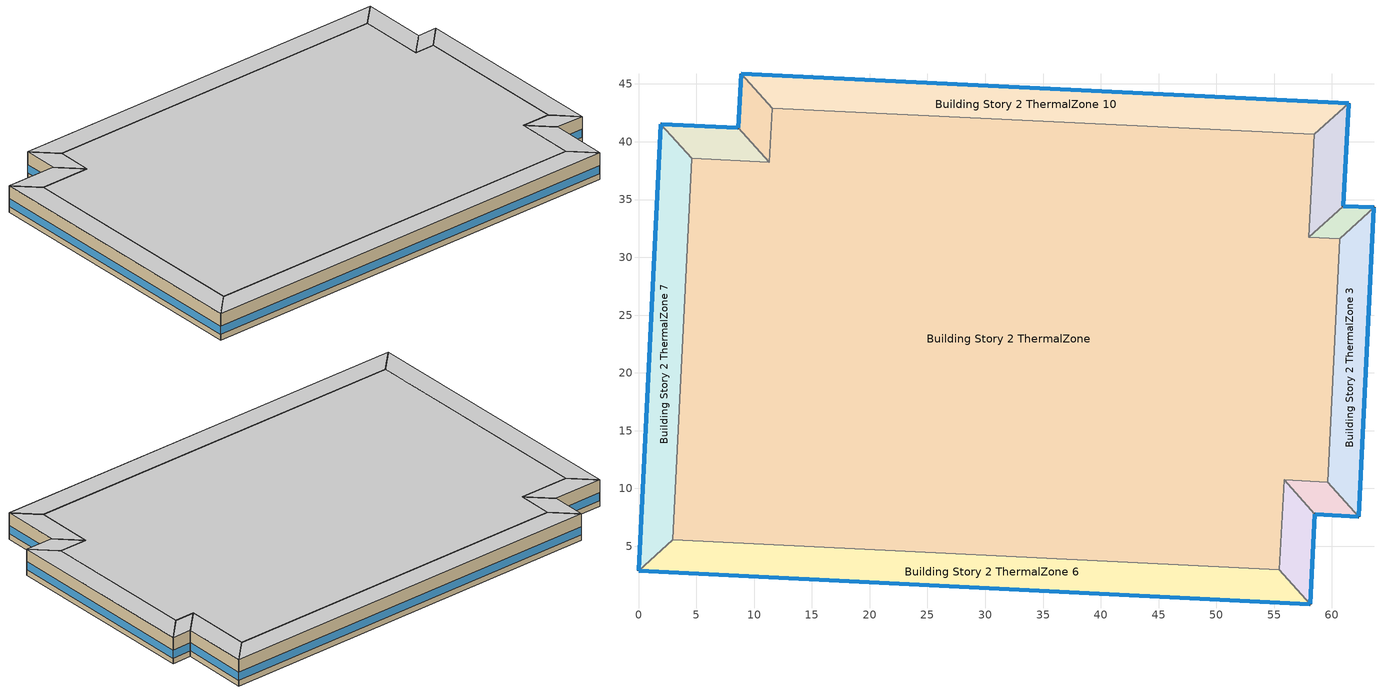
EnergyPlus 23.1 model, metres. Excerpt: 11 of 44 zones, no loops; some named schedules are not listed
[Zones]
Building Story 2 ThermalZone
 floor adiabatic (Typical Interior Ceiling): 58.49,40.64 58,31.74 60.68,31.62 59.63,10.53 55.87,10.76 55.43,2.97 2.97,5.57 4.61,38.57 11.3,38.23 11.56,42.9 z3.6
 wall adiabatic (Typical Interior Wall): 58,31.74 58.49,40.64 11.56,42.9 11.3,38.23 4.61,38.57 2.97,5.57 55.43,2.97 55.87,10.76 59.63,10.53 60.68,31.62 58,31.74 z3.6:7.2
 ceiling adiabatic (Typical Interior Floor): 11.56,42.9 11.3,38.23 4.61,38.57 2.97,5.57 55.43,2.97 55.87,10.76 59.63,10.53 60.68,31.62 58,31.74 58.49,40.64 z7.2
Building Story 2 ThermalZone 1
 floor adiabatic (Typical Interior Ceiling): 61.46,43.31 60.96,34.43 58,31.74 58.49,40.64 z3.6
 wall outside (Typical Insulated Steel Framed Exterior Wall R-12.99): 60.96,34.43 61.46,43.31 z3.6:7.2
 wall adiabatic (Typical Interior Wall): 61.46,43.31 58.49,40.64 58,31.74 60.96,34.43 z3.6:7.2
 window (U 0.55 SHGC 0.25): 60.96,34.45 61.46,43.29 z4.36:5.45
 ceiling adiabatic (Typical Interior Floor): 58.49,40.64 58,31.74 60.96,34.43 61.46,43.31 z7.2
Building Story 2 ThermalZone 10
 floor adiabatic (Typical Interior Floor): 8.88,45.87 61.46,43.31 58.49,40.64 11.56,42.9 z3.6
 wall outside (Typical Insulated Steel Framed Exterior Wall R-12.99): 61.46,43.31 8.88,45.87 z3.6:7.2
 wall adiabatic (Typical Interior Wall): 8.88,45.87 11.56,42.9 58.49,40.64 61.46,43.31 z3.6:7.2
 window (U 0.55 SHGC 0.25): 61.44,43.31 8.9,45.87 z4.36:5.44
 ceiling adiabatic (Typical Interior Ceiling): 11.56,42.9 58.49,40.64 61.46,43.31 8.88,45.87 z7.2
Building Story 2 ThermalZone 2
 floor adiabatic (Typical Interior Ceiling): 60.96,34.43 63.64,34.32 60.68,31.62 58,31.74 z3.6
 wall outside (Typical Insulated Steel Framed Exterior Wall R-12.99): 63.64,34.32 60.96,34.43 z3.6:7.2
 wall adiabatic (Typical Interior Wall): 60.96,34.43 58,31.74 60.68,31.62 63.64,34.32 z3.6:7.2
 window (U 0.55 SHGC 0.25): 63.61,34.32 60.98,34.43 z4.36:5.46
 ceiling adiabatic (Typical Interior Floor): 58,31.74 60.68,31.62 63.64,34.32 60.96,34.43 z7.2
Building Story 2 ThermalZone 3
 floor adiabatic (Typical Interior Ceiling): 63.64,34.32 62.3,7.55 59.63,10.53 60.68,31.62 z3.6
 wall outside (Typical Insulated Steel Framed Exterior Wall R-12.99): 62.3,7.55 63.64,34.32 z3.6:7.2
 wall adiabatic (Typical Interior Wall): 63.64,34.32 60.68,31.62 59.63,10.53 62.3,7.55 z3.6:7.2
 window (U 0.55 SHGC 0.25): 62.3,7.58 63.64,34.29 z4.36:5.44
 ceiling adiabatic (Typical Interior Ceiling): 60.68,31.62 59.63,10.53 62.3,7.55 63.64,34.32 z7.2
Building Story 2 ThermalZone 4
 floor adiabatic (Typical Interior Floor): 62.3,7.55 58.53,7.77 55.87,10.76 59.63,10.53 z3.6
 wall outside (Typical Insulated Steel Framed Exterior Wall R-12.99): 58.53,7.77 62.3,7.55 z3.6:7.2
 wall adiabatic (Typical Interior Wall): 62.3,7.55 59.63,10.53 55.87,10.76 58.53,7.77 z3.6:7.2
 window (U 0.55 SHGC 0.25): 58.56,7.77 62.27,7.55 z4.36:5.46
 ceiling adiabatic (Typical Interior Ceiling): 59.63,10.53 55.87,10.76 58.53,7.77 62.3,7.55 z7.2
Building Story 2 ThermalZone 5
 floor adiabatic (Typical Interior Floor): 58.53,7.77 58.11,0 55.43,2.97 55.87,10.76 z3.6
 wall outside (Typical Insulated Steel Framed Exterior Wall R-12.99): 58.11,0 58.53,7.77 z3.6:7.2
 wall adiabatic (Typical Interior Wall): 58.53,7.77 55.87,10.76 55.43,2.97 58.11,0 z3.6:7.2
 window (U 0.55 SHGC 0.25): 58.11,0.03 58.53,7.75 z4.36:5.45
 ceiling adiabatic (Typical Interior Ceiling): 55.87,10.76 55.43,2.97 58.11,0 58.53,7.77 z7.2
Building Story 2 ThermalZone 6
 floor adiabatic (Typical Interior Floor): 58.11,0 0,2.89 2.97,5.57 55.43,2.97 z3.6
 wall outside (Typical Insulated Steel Framed Exterior Wall R-12.99): 0,2.89 58.11,0 z3.6:7.2
 wall adiabatic (Typical Interior Wall): 58.11,0 55.43,2.97 2.97,5.57 0,2.89 z3.6:7.2
 window (U 0.55 SHGC 0.25): 0.03,2.89 58.09,0 z4.36:5.44
 ceiling adiabatic (Typical Interior Ceiling): 55.43,2.97 2.97,5.57 0,2.89 58.11,0 z7.2
Building Story 2 ThermalZone 7
 floor adiabatic (Typical Interior Floor): 0,2.89 1.93,41.54 4.61,38.57 2.97,5.57 z3.6
 wall outside (Typical Insulated Steel Framed Exterior Wall R-12.99): 1.93,41.54 0,2.89 z3.6:7.2
 wall adiabatic (Typical Interior Wall): 0,2.89 2.97,5.57 4.61,38.57 1.93,41.54 z3.6:7.2
 window (U 0.55 SHGC 0.25): 1.92,41.51 0,2.91 z4.36:5.44
 ceiling adiabatic (Typical Interior Ceiling): 2.97,5.57 4.61,38.57 1.93,41.54 0,2.89 z7.2
Building Story 2 ThermalZone 8
 floor adiabatic (Typical Interior Floor): 1.93,41.54 8.62,41.2 11.3,38.23 4.61,38.57 z3.6
 wall outside (Typical Insulated Steel Framed Exterior Wall R-12.99): 8.62,41.2 1.93,41.54 z3.6:7.2
 wall adiabatic (Typical Interior Wall): 1.93,41.54 4.61,38.57 11.3,38.23 8.62,41.2 z3.6:7.2
 window (U 0.55 SHGC 0.25): 8.6,41.2 1.95,41.54 z4.36:5.45
 ceiling adiabatic (Typical Interior Ceiling): 4.61,38.57 11.3,38.23 8.62,41.2 1.93,41.54 z7.2
Building Story 2 ThermalZone 9
 floor adiabatic (Typical Interior Floor): 8.62,41.2 8.88,45.87 11.56,42.9 11.3,38.23 z3.6
 wall outside (Typical Insulated Steel Framed Exterior Wall R-12.99): 8.88,45.87 8.62,41.2 z3.6:7.2
 wall adiabatic (Typical Interior Wall): 8.62,41.2 11.3,38.23 11.56,42.9 8.88,45.87 z3.6:7.2
 window (U 0.55 SHGC 0.25): 8.87,45.84 8.63,41.23 z4.36:5.45
 ceiling adiabatic (Typical Interior Ceiling): 11.3,38.23 11.56,42.9 8.88,45.87 8.62,41.2 z7.2
[Building]
bld_7: Terrain=City
[Site:Location]
Jack Northrop Fld H_CA_USA: Latitude {deg}=41.313; Longitude {deg}=-105.583; Time Zone {hr}=-8; Elevation {m}=21
[Site:GroundTemperature:FCfactorMethod]
18.8, 14.3, 13.6, 13.2, 13.3, 12.6, 15.3, 15.6, 17.7, 19.4, 19.7, 18.5
[Site:WaterMainsTemperature]
Calculation Method=Correlation; Annual Average Outdoor Air Temperature {C}=8.96667; Maximum Difference In Monthly Average Outdoor Air Temperatures {deltaC}=26.2
[SizingPeriod:DesignDay] Day of Month=21; Dry-Bulb Temperature Range Modifier Type=DefaultMultipliers; Humidity Condition Type=Wetbulb; Barometric Pressure {Pa}=98769; Rain Indicator=No; Snow Indicator=No; Daylight Saving Time Indicator=No; Begin Environment Reset Mode=FullResetAtBeginEnvironment
Name | Month | Day Type | Maximum Dry-Bulb Temperature {C} | Daily Dry-Bulb Temperature Range {deltaC} | Wetbulb or DewPoint at Maximum Dry-Bulb {C} | Wind Speed {m/s} | Wind Direction {deg} | Solar Model Indicator | ASHRAE Clear Sky Optical Depth for Beam Irradiance (taub) | ASHRAE Clear Sky Optical Depth for Diffuse Irradiance (taud) | Sky Clearness
Buffalo Niagara Intl Ap Ann Clg .4% Condns DB=>MWB 1 | 7 | SummerDesignDay | 30.3 | 9.3 | 21.8 | 5.7 | 240 | ASHRAETau | 0.462 | 2.001
Buffalo Niagara Intl Ap Ann Clg .4% Condns WB=>MDB 1 | 7 | SummerDesignDay | 27.8 | 9.3 | 23.8 | 5.7 | 240 | ASHRAETau | 0.462 | 2.001
Buffalo Niagara Intl Ap Ann Htg 99.6% Condns DB 1 | 1 | WinterDesignDay | -16.3 | 0 | -16.3 | 5.1 | 270 | ASHRAEClearSky |  |  | 0
[Material] Thermal Absorptance=0.9; Solar Absorptance=0.7
Name | Roughness | Thickness {m} | Conductivity {W/m-K} | Density {kg/m3} | Specific Heat {J/kg-K} | Visible Absorptance
100mm Normalweight concrete floor | MediumRough | 0.1016 | 2.31045 | 2322 | 832.557 | 0.7
25mm Stucco | Smooth | 0.0254 | 0.72 | 1856 | 840 | 0.7
5/8 in. Gypsum Board | MediumSmooth | 0.0159 | 0.16 | 800 | 1090 | 0.7
G01 13mm gypsum board | Smooth | 0.0127 | 0.160031 | 800.001 | 1090.73 | 0.5
Std Wood 6inch 1; Std Wood 6inch 2 | MediumSmooth | 0.15 | 0.12 | 540 | 1210 | 0.7
[Material:NoMass] Roughness=Smooth; Thermal Absorptance=0.9; Solar Absorptance=0.7
Name | Thermal Resistance {m2-K/W} | Visible Absorptance
CP02 CARPET PAD | 0.21648 | 0.8
Typical Insulation R-10.81 | 1.90342 | 0.7
[WindowMaterial:Gas]
Gap_1_W_0_0032: Gas Type=Air; Thickness {m}=0.0032
[WindowMaterial:Glazing] Optical Data Type=SpectralAverage; Infrared Transmittance at Normal Incidence=0; Back Side Infrared Hemispherical Emissivity=0.84; Conductivity {W/m-K}=1; Dirt Correction Factor for Solar and Visible Transmittance=1; Solar Diffusing=No
Name | Thickness {m} | Solar Transmittance at Normal Incidence | Front Side Solar Reflectance at Normal Incidence | Back Side Solar Reflectance at Normal Incidence | Visible Transmittance at Normal Incidence | Front Side Visible Reflectance at Normal Incidence | Back Side Visible Reflectance at Normal Incidence | Front Side Infrared Hemispherical Emissivity
Glass_2022F_LayerAvg | 0.0039 | 0.355897 | 0.394095 | 0.265645 | 0.677694 | 0.042734 | 0.05547 | 0.046
Glass_2175_LayerAvg | 0.0086 | 0.167758 | 0.217606 | 0.437978 | 0.416044 | 0.078729 | 0.10654 | 0.84
[Construction]
InteriorFurnishings 1: Std Wood 6inch 1
InteriorFurnishings 2: Std Wood 6inch 2
Typical Insulated Steel Framed Exterior Wall R-12.99: 25mm Stucco, 5/8 in. Gypsum Board, Typical Insulation R-10.81, 5/8 in. Gypsum Board
Typical Interior Ceiling: CP02 CARPET PAD, 100mm Normalweight concrete floor
Typical Interior Floor: 100mm Normalweight concrete floor, CP02 CARPET PAD
Typical Interior Wall: G01 13mm gypsum board, G01 13mm gypsum board
U 0.55 SHGC 0.25: Glass_2175_LayerAvg, Gap_1_W_0_0032, Glass_2022F_LayerAvg
[Zone] Multiplier=1; Part of Total Floor Area=Yes
Building Story 2 ThermalZone; Building Story 2 ThermalZone 1; Building Story 2 ThermalZone 10; Building Story 2 ThermalZone 2; Building Story 2 ThermalZone 3; Building Story 2 ThermalZone 4; Building Story 2 ThermalZone 5; Building Story 2 ThermalZone 6; Building Story 2 ThermalZone 7; Building Story 2 ThermalZone 8; Building Story 2 ThermalZone 9
[Space] Space Type=Story Mid Blended Space Type
Name | Zone
Building Story 2 Space | Building Story 2 ThermalZone
Building Story 2 Space 1 | Building Story 2 ThermalZone 1
Building Story 2 Space 10 | Building Story 2 ThermalZone 10
Building Story 2 Space 2 | Building Story 2 ThermalZone 2
Building Story 2 Space 3 | Building Story 2 ThermalZone 3
Building Story 2 Space 4 | Building Story 2 ThermalZone 4
Building Story 2 Space 5 | Building Story 2 ThermalZone 5
Building Story 2 Space 6 | Building Story 2 ThermalZone 6
Building Story 2 Space 7 | Building Story 2 ThermalZone 7
Building Story 2 Space 8 | Building Story 2 ThermalZone 8
Building Story 2 Space 9 | Building Story 2 ThermalZone 9
[SpaceList]
Story Mid Blended Space Type: Building Story 2 Space 7, Building Story 2 Space 9, Building Story 2 Space 5, Building Story 2 Space, Building Story 2 Space 1, Building Story 2 Space 10, Building Story 2 Space 3, Building Story 2 Space 8, Building Story 2 Space 6, Building Story 2 Space 4, Building Story 2 Space 2
[InternalMass]
Name | Construction | Zone or ZoneList | Space or SpaceList | Surface Area {m2}
Building Story 2 Space 7 SecondarySchool Classroom A  - Story Mid Mass; Building Story 2 Space 7 SecondarySchool Classroom C  - Story Mid Mass | InteriorFurnishings 1 | Building Story 2 ThermalZone 7 | Building Story 2 Space 7 | 43.387
Building Story 2 Space 9 SecondarySchool Classroom A  - Story Mid Mass; Building Story 2 Space 9 SecondarySchool Classroom C  - Story Mid Mass | InteriorFurnishings 1 | Building Story 2 ThermalZone 9 | Building Story 2 Space 9 | 5.66575
Building Story 2 Space 5 SecondarySchool Classroom A  - Story Mid Mass; Building Story 2 Space 5 SecondarySchool Classroom C  - Story Mid Mass | InteriorFurnishings 1 | Building Story 2 ThermalZone 5 | Building Story 2 Space 5 | 9.43114
Building Story 2 Space SecondarySchool Classroom A  - Story Mid Mass; Building Story 2 Space SecondarySchool Classroom C  - Story Mid Mass | InteriorFurnishings 1 | Building Story 2 ThermalZone | Building Story 2 Space | 873.227
Building Story 2 Space 1 SecondarySchool Classroom A  - Story Mid Mass; Building Story 2 Space 1 SecondarySchool Classroom C  - Story Mid Mass | InteriorFurnishings 1 | Building Story 2 ThermalZone 1 | Building Story 2 Space 1 | 10.7146
Building Story 2 Space 10 SecondarySchool Classroom A  - Story Mid Mass; Building Story 2 Space 10 SecondarySchool Classroom C  - Story Mid Mass | InteriorFurnishings 1 | Building Story 2 ThermalZone 10 | Building Story 2 Space 10 | 60.2202
Building Story 2 Space 3 SecondarySchool Classroom A  - Story Mid Mass; Building Story 2 Space 3 SecondarySchool Classroom C  - Story Mid Mass | InteriorFurnishings 1 | Building Story 2 ThermalZone 3 | Building Story 2 Space 3 | 28.8539
Building Story 2 Space 8 SecondarySchool Classroom A  - Story Mid Mass; Building Story 2 Space 8 SecondarySchool Classroom C  - Story Mid Mass | InteriorFurnishings 1 | Building Story 2 ThermalZone 8 | Building Story 2 Space 8 | 8.1148
Building Story 2 Space 6 SecondarySchool Classroom A  - Story Mid Mass; Building Story 2 Space 6 SecondarySchool Classroom C  - Story Mid Mass | InteriorFurnishings 1 | Building Story 2 ThermalZone 6 | Building Story 2 Space 6 | 67.0308
Building Story 2 Space 4 SecondarySchool Classroom A  - Story Mid Mass; Building Story 2 Space 4 SecondarySchool Classroom C  - Story Mid Mass | InteriorFurnishings 1 | Building Story 2 ThermalZone 4 | Building Story 2 Space 4 | 4.54352
Building Story 2 Space 2 SecondarySchool Classroom A  - Story Mid Mass; Building Story 2 Space 2 SecondarySchool Classroom C  - Story Mid Mass | InteriorFurnishings 1 | Building Story 2 ThermalZone 2 | Building Story 2 Space 2 | 3.23587
Building Story 2 Space 7 SecondarySchool Classroom A end_a - Story Mid Mass; Building Story 2 Space 7 SecondarySchool Classroom C end_a - Story Mid Mass | InteriorFurnishings 1 | Building Story 2 ThermalZone 7 | Building Story 2 Space 7 | 4.35119
Building Story 2 Space 9 SecondarySchool Classroom A end_a - Story Mid Mass; Building Story 2 Space 9 SecondarySchool Classroom C end_a - Story Mid Mass | InteriorFurnishings 1 | Building Story 2 ThermalZone 9 | Building Story 2 Space 9 | 0.568207
Building Story 2 Space 5 SecondarySchool Classroom A end_a - Story Mid Mass; Building Story 2 Space 5 SecondarySchool Classroom C end_a - Story Mid Mass | InteriorFurnishings 1 | Building Story 2 ThermalZone 5 | Building Story 2 Space 5 | 0.945829
Building Story 2 Space SecondarySchool Classroom A end_a - Story Mid Mass; Building Story 2 Space SecondarySchool Classroom C end_a - Story Mid Mass | InteriorFurnishings 1 | Building Story 2 ThermalZone | Building Story 2 Space | 87.5741
Building Story 2 Space 1 SecondarySchool Classroom A end_a - Story Mid Mass; Building Story 2 Space 1 SecondarySchool Classroom C end_a - Story Mid Mass | InteriorFurnishings 1 | Building Story 2 ThermalZone 1 | Building Story 2 Space 1 | 1.07454
Building Story 2 Space 10 SecondarySchool Classroom A end_a - Story Mid Mass; Building Story 2 Space 10 SecondarySchool Classroom C end_a - Story Mid Mass | InteriorFurnishings 1 | Building Story 2 ThermalZone 10 | Building Story 2 Space 10 | 6.03936
Building Story 2 Space 3 SecondarySchool Classroom A end_a - Story Mid Mass; Building Story 2 Space 3 SecondarySchool Classroom C end_a - Story Mid Mass | InteriorFurnishings 1 | Building Story 2 ThermalZone 3 | Building Story 2 Space 3 | 2.8937
Building Story 2 Space 8 SecondarySchool Classroom A end_a - Story Mid Mass; Building Story 2 Space 8 SecondarySchool Classroom C end_a - Story Mid Mass | InteriorFurnishings 1 | Building Story 2 ThermalZone 8 | Building Story 2 Space 8 | 0.813816
Building Story 2 Space 6 SecondarySchool Classroom A end_a - Story Mid Mass; Building Story 2 Space 6 SecondarySchool Classroom C end_a - Story Mid Mass | InteriorFurnishings 1 | Building Story 2 ThermalZone 6 | Building Story 2 Space 6 | 6.72238
Building Story 2 Space 4 SecondarySchool Classroom A end_a - Story Mid Mass; Building Story 2 Space 4 SecondarySchool Classroom C end_a - Story Mid Mass | InteriorFurnishings 1 | Building Story 2 ThermalZone 4 | Building Story 2 Space 4 | 0.45566
Building Story 2 Space 2 SecondarySchool Classroom A end_a - Story Mid Mass; Building Story 2 Space 2 SecondarySchool Classroom C end_a - Story Mid Mass | InteriorFurnishings 1 | Building Story 2 ThermalZone 2 | Building Story 2 Space 2 | 0.324518
Building Story 2 Space 7 SecondarySchool Corridor B  - Story Mid Mass | InteriorFurnishings 1 | Building Story 2 ThermalZone 7 | Building Story 2 Space 7 | 61.1784
Building Story 2 Space 9 SecondarySchool Corridor B  - Story Mid Mass | InteriorFurnishings 1 | Building Story 2 ThermalZone 9 | Building Story 2 Space 9 | 7.98907
Building Story 2 Space 5 SecondarySchool Corridor B  - Story Mid Mass | InteriorFurnishings 1 | Building Story 2 ThermalZone 5 | Building Story 2 Space 5 | 13.2985
Building Story 2 Space SecondarySchool Corridor B  - Story Mid Mass | InteriorFurnishings 1 | Building Story 2 ThermalZone | Building Story 2 Space | 1231.3
Building Story 2 Space 1 SecondarySchool Corridor B  - Story Mid Mass | InteriorFurnishings 1 | Building Story 2 ThermalZone 1 | Building Story 2 Space 1 | 15.1082
Building Story 2 Space 10 SecondarySchool Corridor B  - Story Mid Mass | InteriorFurnishings 1 | Building Story 2 ThermalZone 10 | Building Story 2 Space 10 | 84.9143
Building Story 2 Space 3 SecondarySchool Corridor B  - Story Mid Mass | InteriorFurnishings 1 | Building Story 2 ThermalZone 3 | Building Story 2 Space 3 | 40.6858
Building Story 2 Space 8 SecondarySchool Corridor B  - Story Mid Mass | InteriorFurnishings 1 | Building Story 2 ThermalZone 8 | Building Story 2 Space 8 | 11.4424
Building Story 2 Space 6 SecondarySchool Corridor B  - Story Mid Mass | InteriorFurnishings 1 | Building Story 2 ThermalZone 6 | Building Story 2 Space 6 | 94.5176
Building Story 2 Space 4 SecondarySchool Corridor B  - Story Mid Mass | InteriorFurnishings 1 | Building Story 2 ThermalZone 4 | Building Story 2 Space 4 | 6.40665
Building Story 2 Space 2 SecondarySchool Corridor B  - Story Mid Mass | InteriorFurnishings 1 | Building Story 2 ThermalZone 2 | Building Story 2 Space 2 | 4.56278
Building Story 2 Space 7 SecondarySchool Corridor B end_a - Story Mid Mass | InteriorFurnishings 1 | Building Story 2 ThermalZone 7 | Building Story 2 Space 7 | 6.13546
Building Story 2 Space 9 SecondarySchool Corridor B end_a - Story Mid Mass | InteriorFurnishings 1 | Building Story 2 ThermalZone 9 | Building Story 2 Space 9 | 0.801207
Building Story 2 Space 5 SecondarySchool Corridor B end_a - Story Mid Mass | InteriorFurnishings 1 | Building Story 2 ThermalZone 5 | Building Story 2 Space 5 | 1.33368
Building Story 2 Space SecondarySchool Corridor B end_a - Story Mid Mass | InteriorFurnishings 1 | Building Story 2 ThermalZone | Building Story 2 Space | 123.485
Building Story 2 Space 1 SecondarySchool Corridor B end_a - Story Mid Mass | InteriorFurnishings 1 | Building Story 2 ThermalZone 1 | Building Story 2 Space 1 | 1.51517
Building Story 2 Space 10 SecondarySchool Corridor B end_a - Story Mid Mass | InteriorFurnishings 1 | Building Story 2 ThermalZone 10 | Building Story 2 Space 10 | 8.51587
Building Story 2 Space 3 SecondarySchool Corridor B end_a - Story Mid Mass | InteriorFurnishings 1 | Building Story 2 ThermalZone 3 | Building Story 2 Space 3 | 4.0803
Building Story 2 Space 8 SecondarySchool Corridor B end_a - Story Mid Mass | InteriorFurnishings 1 | Building Story 2 ThermalZone 8 | Building Story 2 Space 8 | 1.14753
Building Story 2 Space 6 SecondarySchool Corridor B end_a - Story Mid Mass | InteriorFurnishings 1 | Building Story 2 ThermalZone 6 | Building Story 2 Space 6 | 9.47898
Building Story 2 Space 4 SecondarySchool Corridor B end_a - Story Mid Mass | InteriorFurnishings 1 | Building Story 2 ThermalZone 4 | Building Story 2 Space 4 | 0.642509
Building Story 2 Space 2 SecondarySchool Corridor B end_a - Story Mid Mass | InteriorFurnishings 1 | Building Story 2 ThermalZone 2 | Building Story 2 Space 2 | 0.457591
Building Story 2 Space 7 SecondarySchool Gym A  - Story Mid Mass; Building Story 2 Space 7 SecondarySchool Gym C  - Story Mid Mass | InteriorFurnishings 1 | Building Story 2 ThermalZone 7 | Building Story 2 Space 7 | 2.7721
Building Story 2 Space 9 SecondarySchool Gym A  - Story Mid Mass; Building Story 2 Space 9 SecondarySchool Gym C  - Story Mid Mass | InteriorFurnishings 1 | Building Story 2 ThermalZone 9 | Building Story 2 Space 9 | 0.361999
Building Story 2 Space 5 SecondarySchool Gym A  - Story Mid Mass; Building Story 2 Space 5 SecondarySchool Gym C  - Story Mid Mass | InteriorFurnishings 1 | Building Story 2 ThermalZone 5 | Building Story 2 Space 5 | 0.602578
Building Story 2 Space SecondarySchool Gym A  - Story Mid Mass; Building Story 2 Space SecondarySchool Gym C  - Story Mid Mass | InteriorFurnishings 1 | Building Story 2 ThermalZone | Building Story 2 Space | 55.7926
Building Story 2 Space 1 SecondarySchool Gym A  - Story Mid Mass; Building Story 2 Space 1 SecondarySchool Gym C  - Story Mid Mass | InteriorFurnishings 1 | Building Story 2 ThermalZone 1 | Building Story 2 Space 1 | 0.68458
Building Story 2 Space 10 SecondarySchool Gym A  - Story Mid Mass; Building Story 2 Space 10 SecondarySchool Gym C  - Story Mid Mass | InteriorFurnishings 1 | Building Story 2 ThermalZone 10 | Building Story 2 Space 10 | 3.84761
Building Story 2 Space 3 SecondarySchool Gym A  - Story Mid Mass; Building Story 2 Space 3 SecondarySchool Gym C  - Story Mid Mass | InteriorFurnishings 1 | Building Story 2 ThermalZone 3 | Building Story 2 Space 3 | 1.84355
Building Story 2 Space 8 SecondarySchool Gym A  - Story Mid Mass; Building Story 2 Space 8 SecondarySchool Gym C  - Story Mid Mass | InteriorFurnishings 1 | Building Story 2 ThermalZone 8 | Building Story 2 Space 8 | 0.518474
Building Story 2 Space 6 SecondarySchool Gym A  - Story Mid Mass; Building Story 2 Space 6 SecondarySchool Gym C  - Story Mid Mass | InteriorFurnishings 1 | Building Story 2 ThermalZone 6 | Building Story 2 Space 6 | 4.28276
Building Story 2 Space 4 SecondarySchool Gym A  - Story Mid Mass; Building Story 2 Space 4 SecondarySchool Gym C  - Story Mid Mass | InteriorFurnishings 1 | Building Story 2 ThermalZone 4 | Building Story 2 Space 4 | 0.290296
Building Story 2 Space 2 SecondarySchool Gym A  - Story Mid Mass; Building Story 2 Space 2 SecondarySchool Gym C  - Story Mid Mass | InteriorFurnishings 1 | Building Story 2 ThermalZone 2 | Building Story 2 Space 2 | 0.206747
Building Story 2 Space 7 SecondarySchool Gym A end_b - Story Mid Mass; Building Story 2 Space 7 SecondarySchool Gym C end_b - Story Mid Mass | InteriorFurnishings 1 | Building Story 2 ThermalZone 7 | Building Story 2 Space 7 | 1.62762
Building Story 2 Space 9 SecondarySchool Gym A end_b - Story Mid Mass; Building Story 2 Space 9 SecondarySchool Gym C end_b - Story Mid Mass | InteriorFurnishings 1 | Building Story 2 ThermalZone 9 | Building Story 2 Space 9 | 0.212544
Building Story 2 Space 5 SecondarySchool Gym A end_b - Story Mid Mass; Building Story 2 Space 5 SecondarySchool Gym C end_b - Story Mid Mass | InteriorFurnishings 1 | Building Story 2 ThermalZone 5 | Building Story 2 Space 5 | 0.353799
Building Story 2 Space SecondarySchool Gym A end_b - Story Mid Mass; Building Story 2 Space SecondarySchool Gym C end_b - Story Mid Mass | InteriorFurnishings 1 | Building Story 2 ThermalZone | Building Story 2 Space | 32.7581
Building Story 2 Space 1 SecondarySchool Gym A end_b - Story Mid Mass; Building Story 2 Space 1 SecondarySchool Gym C end_b - Story Mid Mass | InteriorFurnishings 1 | Building Story 2 ThermalZone 1 | Building Story 2 Space 1 | 0.401945
Building Story 2 Space 10 SecondarySchool Gym A end_b - Story Mid Mass; Building Story 2 Space 10 SecondarySchool Gym C end_b - Story Mid Mass | InteriorFurnishings 1 | Building Story 2 ThermalZone 10 | Building Story 2 Space 10 | 2.25909
Building Story 2 Space 3 SecondarySchool Gym A end_b - Story Mid Mass; Building Story 2 Space 3 SecondarySchool Gym C end_b - Story Mid Mass | InteriorFurnishings 1 | Building Story 2 ThermalZone 3 | Building Story 2 Space 3 | 1.08242
Building Story 2 Space 8 SecondarySchool Gym A end_b - Story Mid Mass; Building Story 2 Space 8 SecondarySchool Gym C end_b - Story Mid Mass | InteriorFurnishings 1 | Building Story 2 ThermalZone 8 | Building Story 2 Space 8 | 0.304418
Building Story 2 Space 6 SecondarySchool Gym A end_b - Story Mid Mass; Building Story 2 Space 6 SecondarySchool Gym C end_b - Story Mid Mass | InteriorFurnishings 1 | Building Story 2 ThermalZone 6 | Building Story 2 Space 6 | 2.51459
Building Story 2 Space 4 SecondarySchool Gym A end_b - Story Mid Mass; Building Story 2 Space 4 SecondarySchool Gym C end_b - Story Mid Mass | InteriorFurnishings 1 | Building Story 2 ThermalZone 4 | Building Story 2 Space 4 | 0.170445
Building Story 2 Space 2 SecondarySchool Gym A end_b - Story Mid Mass; Building Story 2 Space 2 SecondarySchool Gym C end_b - Story Mid Mass | InteriorFurnishings 1 | Building Story 2 ThermalZone 2 | Building Story 2 Space 2 | 0.12139
Building Story 2 Space 7 SecondarySchool Gym B  - Story Mid Mass | InteriorFurnishings 1 | Building Story 2 ThermalZone 7 | Building Story 2 Space 7 | 19.7271
Building Story 2 Space 9 SecondarySchool Gym B  - Story Mid Mass | InteriorFurnishings 1 | Building Story 2 ThermalZone 9 | Building Story 2 Space 9 | 2.57609
Building Story 2 Space 5 SecondarySchool Gym B  - Story Mid Mass | InteriorFurnishings 1 | Building Story 2 ThermalZone 5 | Building Story 2 Space 5 | 4.28813
Building Story 2 Space SecondarySchool Gym B  - Story Mid Mass | InteriorFurnishings 1 | Building Story 2 ThermalZone | Building Story 2 Space | 397.037
Building Story 2 Space 1 SecondarySchool Gym B  - Story Mid Mass | InteriorFurnishings 1 | Building Story 2 ThermalZone 1 | Building Story 2 Space 1 | 4.87168
Building Story 2 Space 10 SecondarySchool Gym B  - Story Mid Mass | InteriorFurnishings 1 | Building Story 2 ThermalZone 10 | Building Story 2 Space 10 | 27.3808
Building Story 2 Space 3 SecondarySchool Gym B  - Story Mid Mass | InteriorFurnishings 1 | Building Story 2 ThermalZone 3 | Building Story 2 Space 3 | 13.1192
Building Story 2 Space 8 SecondarySchool Gym B  - Story Mid Mass | InteriorFurnishings 1 | Building Story 2 ThermalZone 8 | Building Story 2 Space 8 | 3.68962
Building Story 2 Space 6 SecondarySchool Gym B  - Story Mid Mass | InteriorFurnishings 1 | Building Story 2 ThermalZone 6 | Building Story 2 Space 6 | 30.4774
Building Story 2 Space 4 SecondarySchool Gym B  - Story Mid Mass | InteriorFurnishings 1 | Building Story 2 ThermalZone 4 | Building Story 2 Space 4 | 2.06584
Building Story 2 Space 2 SecondarySchool Gym B  - Story Mid Mass | InteriorFurnishings 1 | Building Story 2 ThermalZone 2 | Building Story 2 Space 2 | 1.47128
Building Story 2 Space 7 SecondarySchool Gym B end_b - Story Mid Mass | InteriorFurnishings 1 | Building Story 2 ThermalZone 7 | Building Story 2 Space 7 | 11.5826
Building Story 2 Space 9 SecondarySchool Gym B end_b - Story Mid Mass | InteriorFurnishings 1 | Building Story 2 ThermalZone 9 | Building Story 2 Space 9 | 1.51253
Building Story 2 Space 5 SecondarySchool Gym B end_b - Story Mid Mass | InteriorFurnishings 1 | Building Story 2 ThermalZone 5 | Building Story 2 Space 5 | 2.51774
Building Story 2 Space SecondarySchool Gym B end_b - Story Mid Mass | InteriorFurnishings 1 | Building Story 2 ThermalZone | Building Story 2 Space | 233.117
Building Story 2 Space 1 SecondarySchool Gym B end_b - Story Mid Mass | InteriorFurnishings 1 | Building Story 2 ThermalZone 1 | Building Story 2 Space 1 | 2.86037
Building Story 2 Space 10 SecondarySchool Gym B end_b - Story Mid Mass | InteriorFurnishings 1 | Building Story 2 ThermalZone 10 | Building Story 2 Space 10 | 16.0764
Building Story 2 Space 3 SecondarySchool Gym B end_b - Story Mid Mass | InteriorFurnishings 1 | Building Story 2 ThermalZone 3 | Building Story 2 Space 3 | 7.70285
Building Story 2 Space 8 SecondarySchool Gym B end_b - Story Mid Mass | InteriorFurnishings 1 | Building Story 2 ThermalZone 8 | Building Story 2 Space 8 | 2.16633
Building Story 2 Space 6 SecondarySchool Gym B end_b - Story Mid Mass | InteriorFurnishings 1 | Building Story 2 ThermalZone 6 | Building Story 2 Space 6 | 17.8946
Building Story 2 Space 4 SecondarySchool Gym B end_b - Story Mid Mass | InteriorFurnishings 1 | Building Story 2 ThermalZone 4 | Building Story 2 Space 4 | 1.21294
Building Story 2 Space 2 SecondarySchool Gym B end_b - Story Mid Mass | InteriorFurnishings 1 | Building Story 2 ThermalZone 2 | Building Story 2 Space 2 | 0.863848
Building Story 2 Space Mass | InteriorFurnishings 2 | Building Story 2 ThermalZone | Building Story 2 Space | 4083.65
Building Story 2 Space 1 Mass | InteriorFurnishings 2 | Building Story 2 ThermalZone 1 | Building Story 2 Space 1 | 50.1067
Building Story 2 Space 10 Mass | InteriorFurnishings 2 | Building Story 2 ThermalZone 10 | Building Story 2 Space 10 | 281.62
Building Story 2 Space 2 Mass | InteriorFurnishings 2 | Building Story 2 ThermalZone 2 | Building Story 2 Space 2 | 15.1325
Building Story 2 Space 3 Mass | InteriorFurnishings 2 | Building Story 2 ThermalZone 3 | Building Story 2 Space 3 | 134.935
Building Story 2 Space 4 Mass | InteriorFurnishings 2 | Building Story 2 ThermalZone 4 | Building Story 2 Space 4 | 21.2478
Building Story 2 Space 5 Mass | InteriorFurnishings 2 | Building Story 2 ThermalZone 5 | Building Story 2 Space 5 | 44.1047
Building Story 2 Space 6 Mass | InteriorFurnishings 2 | Building Story 2 ThermalZone 6 | Building Story 2 Space 6 | 313.47
Building Story 2 Space 7 Mass | InteriorFurnishings 2 | Building Story 2 ThermalZone 7 | Building Story 2 Space 7 | 202.899
Building Story 2 Space 8 Mass | InteriorFurnishings 2 | Building Story 2 ThermalZone 8 | Building Story 2 Space 8 | 37.9489
Building Story 2 Space 9 Mass | InteriorFurnishings 2 | Building Story 2 ThermalZone 9 | Building Story 2 Space 9 | 26.4959
[Lights] Zone or ZoneList or Space or SpaceList=Story Mid Blended Space Type; Design Level Calculation Method=Watts/Area; Return Air Fraction=0; Fraction Radiant=0.37; Fraction Visible=0.2; Fraction Replaceable=1
Name | Schedule | Watts per Zone Floor Area {W/m2}
SecondarySchool Classroom Lights 1 | SchoolSecondary BLDG_LIGHT_CLASSROOM_SCH_2013 | 6.28069
SecondarySchool Corridor Lights 1 | SchoolSecondary BLDG_LIGHT_CORRIDOR_SCH_2013 | 2.35688
SecondarySchool Gym Lights 2 | SchoolSecondary BLDG_LIGHT_GYM_SCH_2013 | 1.53202
[People] Zone or ZoneList or Space or SpaceList=Story Mid Blended Space Type; Number of People Calculation Method=People/Area; Fraction Radiant=0.3; Activity Level Schedule=SchoolSecondary ACTIVITY_SCH; Enable ASHRAE 55 Comfort Warnings=Yes; Mean Radiant Temperature Calculation Type=ZoneAveraged; Work Efficiency Schedule=Work Efficiency Schedule; Clothing Insulation Schedule=Clothing Schedule; Air Velocity Schedule=Air Velocity Schedule; Thermal Comfort Model 1 Type=Fanger
Name | Number of People Schedule | People per Floor Area {person/m2}
SecondarySchool Classroom People 1 | SchoolSecondary BLDG_OCC_SCH | 0.177277
SecondarySchool Gym People 2 | SchoolSecondary BLDG_OCC_SCH_Gym | 0.0638343
[ElectricEquipment] Zone or ZoneList or Space or SpaceList=Story Mid Blended Space Type; Schedule=SchoolSecondary BLDG_EQUIP_SCH_2013; Design Level Calculation Method=Watts/Area; Fraction Latent=0; Fraction Radiant=0.5; Fraction Lost=0
Name | Watts per Zone Floor Area {W/m2}
SecondarySchool Classroom Elec Equip 1 | 4.70545
SecondarySchool Corridor Elec Equip 1 | 1.32128
SecondarySchool Gym Elec Equip 2 | 0.978793
[ZoneInfiltration:DesignFlowRate] Zone or ZoneList or Space or SpaceList=Story Mid Blended Space Type; Schedule=Always On Discrete; Design Flow Rate Calculation Method=Flow/ExteriorArea; Constant Term Coefficient=0; Temperature Term Coefficient=0; Velocity Term Coefficient=0.224; Velocity Squared Term Coefficient=0
Name | Flow Rate per Exterior Surface Area {m3/s-m2}
SecondarySchool Classroom A  - Story Mid Infiltration; SecondarySchool Classroom C  - Story Mid Infiltration | 0.000124598
SecondarySchool Classroom A end_a - Story Mid Infiltration; SecondarySchool Classroom C end_a - Story Mid Infiltration | 4.59012e-05
SecondarySchool Corridor B end_a - Story Mid Infiltration | 4.71038e-05
SecondarySchool Gym A  - Story Mid Infiltration; SecondarySchool Gym C  - Story Mid Infiltration | 2.12823e-05
SecondarySchool Gym A end_b - Story Mid Infiltration; SecondarySchool Gym C end_b - Story Mid Infiltration | 2.49914e-05
SecondarySchool Gym B end_b - Story Mid Infiltration | 8.89233e-05
[Daylighting:Controls] Lighting Control Type=Stepped; Minimum Input Power Fraction for Continuous or ContinuousOff Dimming Control=0.3; Minimum Light Output Fraction for Continuous or ContinuousOff Dimming Control=0.2; Number of Stepped Control Steps=3; Probability Lighting will be Reset When Needed in Manual Stepped Control=1; Glare Calculation Azimuth Angle of View Direction Clockwise from Zone y-Axis {deg}=-0; Maximum Allowable Discomfort Glare Index=22; Illuminance Setpoint at Reference Point 1 {lux}=215
Name | Zone or Space | Glare Calculation Daylighting Reference Point | Daylighting Reference Point 1 | Fraction of Lights Controlled by Reference Point 1 | Daylighting Reference Point 2 | Fraction of Lights Controlled by Reference Point 2 | Illuminance Setpoint at Reference Point 2 {lux}
Building Story 2 ThermalZone 1 DaylightingControls | Building Story 2 ThermalZone 1 | Building Story 2 Space 1 Daylt Sensor 1 | Building Story 2 Space 1 Daylt Sensor 1 | 0.638
Building Story 2 ThermalZone 10 DaylightingControls | Building Story 2 ThermalZone 10 | Building Story 2 Space 10 Daylt Sensor 1 | Building Story 2 Space 10 Daylt Sensor 1 | 0.665 | Building Story 2 Space 10 Daylt Sensor 2 | 0.334 | 215
Building Story 2 ThermalZone 3 DaylightingControls | Building Story 2 ThermalZone 3 | Building Story 2 Space 3 Daylt Sensor 1 | Building Story 2 Space 3 Daylt Sensor 1 | 0.682 | Building Story 2 Space 3 Daylt Sensor 2 | 0.317 | 215
Building Story 2 ThermalZone 6 DaylightingControls | Building Story 2 ThermalZone 6 | Building Story 2 Space 6 Daylt Sensor 1 | Building Story 2 Space 6 Daylt Sensor 1 | 0.663 | Building Story 2 Space 6 Daylt Sensor 2 | 0.336 | 215
Building Story 2 ThermalZone 7 DaylightingControls | Building Story 2 ThermalZone 7 | Building Story 2 Space 7 Daylt Sensor 1 | Building Story 2 Space 7 Daylt Sensor 1 | 0.67 | Building Story 2 Space 7 Daylt Sensor 2 | 0.329 | 215
[Exterior:Lights] Control Option=AstronomicalClock
Name | Schedule | Design Level {W}
Building Facades | Schedule Ruleset 1 | 1025.58
Main Entries | Schedule Ruleset 2 | 269.267
Other Doors | Schedule Ruleset 2 | 599.119
Parking Areas and Drives | Schedule Ruleset 2 | 10716
[Schedule:Week:Daily]
SchoolSecondary BLDG_LIGHT_CLASSROOM_SCH_2013 Week Rule - Jan1-Jan3: SchoolSecondary BLDG_LIGHT_CLASSROOM_SCH_2013 Wkdy Day, SchoolSecondary BLDG_LIGHT_CLASSROOM_SCH_2013 Wkdy Day, SchoolSecondary BLDG_LIGHT_CLASSROOM_SCH_2013 Wkdy Day, SchoolSecondary BLDG_LIGHT_CLASSROOM_SCH_2013 Wkdy Day, SchoolSecondary BLDG_LIGHT_CLASSROOM_SCH_2013 Wkdy Day, SchoolSecondary BLDG_LIGHT_CLASSROOM_SCH_2013 Wkdy Day, SchoolSecondary BLDG_LIGHT_CLASSROOM_SCH_2013 Wknd Day, SchoolSecondary BLDG_LIGHT_CLASSROOM_SCH_2013 Default, SchoolSecondary BLDG_LIGHT_CLASSROOM_SCH_2013 Summer Design Day, SchoolSecondary BLDG_LIGHT_CLASSROOM_SCH_2013 Winter Design Day, SchoolSecondary BLDG_LIGHT_CLASSROOM_SCH_2013 Default, SchoolSecondary BLDG_LIGHT_CLASSROOM_SCH_2013 Default
SchoolSecondary BLDG_LIGHT_CLASSROOM_SCH_2013 Week Rule - Jan4-Jun27: SchoolSecondary BLDG_LIGHT_CLASSROOM_SCH_2013 Wknd Day, SchoolSecondary BLDG_LIGHT_CLASSROOM_SCH_2013 Wkdy Day, SchoolSecondary BLDG_LIGHT_CLASSROOM_SCH_2013 Wkdy Day, SchoolSecondary BLDG_LIGHT_CLASSROOM_SCH_2013 Wkdy Day, SchoolSecondary BLDG_LIGHT_CLASSROOM_SCH_2013 Wkdy Day, SchoolSecondary BLDG_LIGHT_CLASSROOM_SCH_2013 Wkdy Day, SchoolSecondary BLDG_LIGHT_CLASSROOM_SCH_2013 Wknd Day, SchoolSecondary BLDG_LIGHT_CLASSROOM_SCH_2013 Default, SchoolSecondary BLDG_LIGHT_CLASSROOM_SCH_2013 Summer Design Day, SchoolSecondary BLDG_LIGHT_CLASSROOM_SCH_2013 Winter Design Day, SchoolSecondary BLDG_LIGHT_CLASSROOM_SCH_2013 Default, SchoolSecondary BLDG_LIGHT_CLASSROOM_SCH_2013 Default
SchoolSecondary BLDG_LIGHT_CLASSROOM_SCH_2013 Week Rule - Jun28-Jul4: SchoolSecondary BLDG_LIGHT_CLASSROOM_SCH_2013 Wknd Day, SchoolSecondary BLDG_LIGHT_CLASSROOM_SCH_2013 Wkdy Day, SchoolSecondary BLDG_LIGHT_CLASSROOM_SCH_2013 Wkdy Day, SchoolSecondary BLDG_LIGHT_CLASSROOM_SCH_2013 Wkdy Day 1, SchoolSecondary BLDG_LIGHT_CLASSROOM_SCH_2013 Wkdy Day 1, SchoolSecondary BLDG_LIGHT_CLASSROOM_SCH_2013 Wkdy Day 1, SchoolSecondary BLDG_LIGHT_CLASSROOM_SCH_2013 Wknd Day 1, SchoolSecondary BLDG_LIGHT_CLASSROOM_SCH_2013 Default, SchoolSecondary BLDG_LIGHT_CLASSROOM_SCH_2013 Summer Design Day, SchoolSecondary BLDG_LIGHT_CLASSROOM_SCH_2013 Winter Design Day, SchoolSecondary BLDG_LIGHT_CLASSROOM_SCH_2013 Default, SchoolSecondary BLDG_LIGHT_CLASSROOM_SCH_2013 Default
SchoolSecondary BLDG_LIGHT_CLASSROOM_SCH_2013 Week Rule - Jul5-Aug29: SchoolSecondary BLDG_LIGHT_CLASSROOM_SCH_2013 Wknd Day 1, SchoolSecondary BLDG_LIGHT_CLASSROOM_SCH_2013 Wkdy Day 1, SchoolSecondary BLDG_LIGHT_CLASSROOM_SCH_2013 Wkdy Day 1, SchoolSecondary BLDG_LIGHT_CLASSROOM_SCH_2013 Wkdy Day 1, SchoolSecondary BLDG_LIGHT_CLASSROOM_SCH_2013 Wkdy Day 1, SchoolSecondary BLDG_LIGHT_CLASSROOM_SCH_2013 Wkdy Day 1, SchoolSecondary BLDG_LIGHT_CLASSROOM_SCH_2013 Wknd Day 1, SchoolSecondary BLDG_LIGHT_CLASSROOM_SCH_2013 Default, SchoolSecondary BLDG_LIGHT_CLASSROOM_SCH_2013 Summer Design Day, SchoolSecondary BLDG_LIGHT_CLASSROOM_SCH_2013 Winter Design Day, SchoolSecondary BLDG_LIGHT_CLASSROOM_SCH_2013 Default, SchoolSecondary BLDG_LIGHT_CLASSROOM_SCH_2013 Default
SchoolSecondary BLDG_LIGHT_CLASSROOM_SCH_2013 Week Rule - Aug30-Sep5: SchoolSecondary BLDG_LIGHT_CLASSROOM_SCH_2013 Wknd Day 1, SchoolSecondary BLDG_LIGHT_CLASSROOM_SCH_2013 Wkdy Day 1, SchoolSecondary BLDG_LIGHT_CLASSROOM_SCH_2013 Wkdy Day 2, SchoolSecondary BLDG_LIGHT_CLASSROOM_SCH_2013 Wkdy Day 2, SchoolSecondary BLDG_LIGHT_CLASSROOM_SCH_2013 Wkdy Day 2, SchoolSecondary BLDG_LIGHT_CLASSROOM_SCH_2013 Wkdy Day 2, SchoolSecondary BLDG_LIGHT_CLASSROOM_SCH_2013 Default, SchoolSecondary BLDG_LIGHT_CLASSROOM_SCH_2013 Default, SchoolSecondary BLDG_LIGHT_CLASSROOM_SCH_2013 Summer Design Day, SchoolSecondary BLDG_LIGHT_CLASSROOM_SCH_2013 Winter Design Day, SchoolSecondary BLDG_LIGHT_CLASSROOM_SCH_2013 Default, SchoolSecondary BLDG_LIGHT_CLASSROOM_SCH_2013 Default
SchoolSecondary BLDG_LIGHT_CLASSROOM_SCH_2013 Week Rule - Sep6-Dec31: SchoolSecondary BLDG_LIGHT_CLASSROOM_SCH_2013 Default, SchoolSecondary BLDG_LIGHT_CLASSROOM_SCH_2013 Wkdy Day 2, SchoolSecondary BLDG_LIGHT_CLASSROOM_SCH_2013 Wkdy Day 2, SchoolSecondary BLDG_LIGHT_CLASSROOM_SCH_2013 Wkdy Day 2, SchoolSecondary BLDG_LIGHT_CLASSROOM_SCH_2013 Wkdy Day 2, SchoolSecondary BLDG_LIGHT_CLASSROOM_SCH_2013 Wkdy Day 2, SchoolSecondary BLDG_LIGHT_CLASSROOM_SCH_2013 Default, SchoolSecondary BLDG_LIGHT_CLASSROOM_SCH_2013 Default, SchoolSecondary BLDG_LIGHT_CLASSROOM_SCH_2013 Summer Design Day, SchoolSecondary BLDG_LIGHT_CLASSROOM_SCH_2013 Winter Design Day, SchoolSecondary BLDG_LIGHT_CLASSROOM_SCH_2013 Default, SchoolSecondary BLDG_LIGHT_CLASSROOM_SCH_2013 Default
SchoolSecondary BLDG_LIGHT_GYM_SCH_2013 Week Rule - Jan1-Jan3: SchoolSecondary BLDG_LIGHT_GYM_SCH_2013 Wkdy Day, SchoolSecondary BLDG_LIGHT_GYM_SCH_2013 Wkdy Day, SchoolSecondary BLDG_LIGHT_GYM_SCH_2013 Wkdy Day, SchoolSecondary BLDG_LIGHT_GYM_SCH_2013 Wkdy Day, SchoolSecondary BLDG_LIGHT_GYM_SCH_2013 Wkdy Day, SchoolSecondary BLDG_LIGHT_GYM_SCH_2013 Wkdy Day, SchoolSecondary BLDG_LIGHT_GYM_SCH_2013 Wknd Day, SchoolSecondary BLDG_LIGHT_GYM_SCH_2013 Default, SchoolSecondary BLDG_LIGHT_GYM_SCH_2013 Summer Design Day, SchoolSecondary BLDG_LIGHT_GYM_SCH_2013 Winter Design Day, SchoolSecondary BLDG_LIGHT_GYM_SCH_2013 Default, SchoolSecondary BLDG_LIGHT_GYM_SCH_2013 Default
SchoolSecondary BLDG_LIGHT_GYM_SCH_2013 Week Rule - Jan4-Jun27: SchoolSecondary BLDG_LIGHT_GYM_SCH_2013 Wknd Day, SchoolSecondary BLDG_LIGHT_GYM_SCH_2013 Wkdy Day, SchoolSecondary BLDG_LIGHT_GYM_SCH_2013 Wkdy Day, SchoolSecondary BLDG_LIGHT_GYM_SCH_2013 Wkdy Day, SchoolSecondary BLDG_LIGHT_GYM_SCH_2013 Wkdy Day, SchoolSecondary BLDG_LIGHT_GYM_SCH_2013 Wkdy Day, SchoolSecondary BLDG_LIGHT_GYM_SCH_2013 Wknd Day, SchoolSecondary BLDG_LIGHT_GYM_SCH_2013 Default, SchoolSecondary BLDG_LIGHT_GYM_SCH_2013 Summer Design Day, SchoolSecondary BLDG_LIGHT_GYM_SCH_2013 Winter Design Day, SchoolSecondary BLDG_LIGHT_GYM_SCH_2013 Default, SchoolSecondary BLDG_LIGHT_GYM_SCH_2013 Default
SchoolSecondary BLDG_LIGHT_CORRIDOR_SCH_2013 Week Rule - Jan1-Jan3: SchoolSecondary BLDG_LIGHT_CORRIDOR_SCH_2013 Wkdy Day, SchoolSecondary BLDG_LIGHT_CORRIDOR_SCH_2013 Wkdy Day, SchoolSecondary BLDG_LIGHT_CORRIDOR_SCH_2013 Wkdy Day, SchoolSecondary BLDG_LIGHT_CORRIDOR_SCH_2013 Wkdy Day, SchoolSecondary BLDG_LIGHT_CORRIDOR_SCH_2013 Wkdy Day, SchoolSecondary BLDG_LIGHT_CORRIDOR_SCH_2013 Wkdy Day, SchoolSecondary BLDG_LIGHT_CORRIDOR_SCH_2013 Wknd Day, SchoolSecondary BLDG_LIGHT_CORRIDOR_SCH_2013 Default, SchoolSecondary BLDG_LIGHT_CORRIDOR_SCH_2013 Summer Design Day, SchoolSecondary BLDG_LIGHT_CORRIDOR_SCH_2013 Winter Design Day, SchoolSecondary BLDG_LIGHT_CORRIDOR_SCH_2013 Default, SchoolSecondary BLDG_LIGHT_CORRIDOR_SCH_2013 Default
SchoolSecondary BLDG_LIGHT_CORRIDOR_SCH_2013 Week Rule - Jan4-Jun27: SchoolSecondary BLDG_LIGHT_CORRIDOR_SCH_2013 Wknd Day, SchoolSecondary BLDG_LIGHT_CORRIDOR_SCH_2013 Wkdy Day, SchoolSecondary BLDG_LIGHT_CORRIDOR_SCH_2013 Wkdy Day, SchoolSecondary BLDG_LIGHT_CORRIDOR_SCH_2013 Wkdy Day, SchoolSecondary BLDG_LIGHT_CORRIDOR_SCH_2013 Wkdy Day, SchoolSecondary BLDG_LIGHT_CORRIDOR_SCH_2013 Wkdy Day, SchoolSecondary BLDG_LIGHT_CORRIDOR_SCH_2013 Wknd Day, SchoolSecondary BLDG_LIGHT_CORRIDOR_SCH_2013 Default, SchoolSecondary BLDG_LIGHT_CORRIDOR_SCH_2013 Summer Design Day, SchoolSecondary BLDG_LIGHT_CORRIDOR_SCH_2013 Winter Design Day, SchoolSecondary BLDG_LIGHT_CORRIDOR_SCH_2013 Default, SchoolSecondary BLDG_LIGHT_CORRIDOR_SCH_2013 Default
SchoolSecondary BLDG_LIGHT_CORRIDOR_SCH_2013 Week Rule - Jun28-Jul4: SchoolSecondary BLDG_LIGHT_CORRIDOR_SCH_2013 Wknd Day, SchoolSecondary BLDG_LIGHT_CORRIDOR_SCH_2013 Wkdy Day, SchoolSecondary BLDG_LIGHT_CORRIDOR_SCH_2013 Wkdy Day, SchoolSecondary BLDG_LIGHT_CORRIDOR_SCH_2013 Wkdy Day 1, SchoolSecondary BLDG_LIGHT_CORRIDOR_SCH_2013 Wkdy Day 1, SchoolSecondary BLDG_LIGHT_CORRIDOR_SCH_2013 Wkdy Day 1, SchoolSecondary BLDG_LIGHT_CORRIDOR_SCH_2013 Wknd Day 1, SchoolSecondary BLDG_LIGHT_CORRIDOR_SCH_2013 Default, SchoolSecondary BLDG_LIGHT_CORRIDOR_SCH_2013 Summer Design Day, SchoolSecondary BLDG_LIGHT_CORRIDOR_SCH_2013 Winter Design Day, SchoolSecondary BLDG_LIGHT_CORRIDOR_SCH_2013 Default, SchoolSecondary BLDG_LIGHT_CORRIDOR_SCH_2013 Default
SchoolSecondary BLDG_LIGHT_CORRIDOR_SCH_2013 Week Rule - Jul5-Aug29: SchoolSecondary BLDG_LIGHT_CORRIDOR_SCH_2013 Wknd Day 1, SchoolSecondary BLDG_LIGHT_CORRIDOR_SCH_2013 Wkdy Day 1, SchoolSecondary BLDG_LIGHT_CORRIDOR_SCH_2013 Wkdy Day 1, SchoolSecondary BLDG_LIGHT_CORRIDOR_SCH_2013 Wkdy Day 1, SchoolSecondary BLDG_LIGHT_CORRIDOR_SCH_2013 Wkdy Day 1, SchoolSecondary BLDG_LIGHT_CORRIDOR_SCH_2013 Wkdy Day 1, SchoolSecondary BLDG_LIGHT_CORRIDOR_SCH_2013 Wknd Day 1, SchoolSecondary BLDG_LIGHT_CORRIDOR_SCH_2013 Default, SchoolSecondary BLDG_LIGHT_CORRIDOR_SCH_2013 Summer Design Day, SchoolSecondary BLDG_LIGHT_CORRIDOR_SCH_2013 Winter Design Day, SchoolSecondary BLDG_LIGHT_CORRIDOR_SCH_2013 Default, SchoolSecondary BLDG_LIGHT_CORRIDOR_SCH_2013 Default
SchoolSecondary BLDG_LIGHT_CORRIDOR_SCH_2013 Week Rule - Aug30-Sep5: SchoolSecondary BLDG_LIGHT_CORRIDOR_SCH_2013 Wknd Day 1, SchoolSecondary BLDG_LIGHT_CORRIDOR_SCH_2013 Wkdy Day 1, SchoolSecondary BLDG_LIGHT_CORRIDOR_SCH_2013 Wkdy Day 2, SchoolSecondary BLDG_LIGHT_CORRIDOR_SCH_2013 Wkdy Day 2, SchoolSecondary BLDG_LIGHT_CORRIDOR_SCH_2013 Wkdy Day 2, SchoolSecondary BLDG_LIGHT_CORRIDOR_SCH_2013 Wkdy Day 2, SchoolSecondary BLDG_LIGHT_CORRIDOR_SCH_2013 Default, SchoolSecondary BLDG_LIGHT_CORRIDOR_SCH_2013 Default, SchoolSecondary BLDG_LIGHT_CORRIDOR_SCH_2013 Summer Design Day, SchoolSecondary BLDG_LIGHT_CORRIDOR_SCH_2013 Winter Design Day, SchoolSecondary BLDG_LIGHT_CORRIDOR_SCH_2013 Default, SchoolSecondary BLDG_LIGHT_CORRIDOR_SCH_2013 Default
SchoolSecondary BLDG_LIGHT_CORRIDOR_SCH_2013 Week Rule - Sep6-Dec31: SchoolSecondary BLDG_LIGHT_CORRIDOR_SCH_2013 Default, SchoolSecondary BLDG_LIGHT_CORRIDOR_SCH_2013 Wkdy Day 2, SchoolSecondary BLDG_LIGHT_CORRIDOR_SCH_2013 Wkdy Day 2, SchoolSecondary BLDG_LIGHT_CORRIDOR_SCH_2013 Wkdy Day 2, SchoolSecondary BLDG_LIGHT_CORRIDOR_SCH_2013 Wkdy Day 2, SchoolSecondary BLDG_LIGHT_CORRIDOR_SCH_2013 Wkdy Day 2, SchoolSecondary BLDG_LIGHT_CORRIDOR_SCH_2013 Default, SchoolSecondary BLDG_LIGHT_CORRIDOR_SCH_2013 Default, SchoolSecondary BLDG_LIGHT_CORRIDOR_SCH_2013 Summer Design Day, SchoolSecondary BLDG_LIGHT_CORRIDOR_SCH_2013 Winter Design Day, SchoolSecondary BLDG_LIGHT_CORRIDOR_SCH_2013 Default, SchoolSecondary BLDG_LIGHT_CORRIDOR_SCH_2013 Default
Schedule Ruleset 1 Week Rule - Jan1-Dec31: Schedule Day 103, Schedule Day 103, Schedule Day 103, Schedule Day 103, Schedule Day 103, Schedule Day 103, Schedule Day 103, Schedule Day 103, Schedule Day 103, Schedule Day 103, Schedule Day 103, Schedule Day 103
Schedule Ruleset 2 Week Rule - Jan1-Dec31: Schedule Day 104, Schedule Day 104, Schedule Day 104, Schedule Day 104, Schedule Day 104, Schedule Day 104, Schedule Day 104, Schedule Day 104, Schedule Day 104, Schedule Day 104, Schedule Day 104, Schedule Day 104
[Schedule:Year]
SchoolSecondary BLDG_LIGHT_CLASSROOM_SCH_2013: SchoolSecondary BLDG_LIGHT_CLASSROOM_SCH_2013 Week Rule - Jan1-Jan3, 1, 1, 1, 3, SchoolSecondary BLDG_LIGHT_CLASSROOM_SCH_2013 Week Rule - Jan4-Jun27, 1, 4, 6, 27, SchoolSecondary BLDG_LIGHT_CLASSROOM_SCH_2013 Week Rule - Jun28-Jul4, 6, 28, 7, 4, SchoolSecondary BLDG_LIGHT_CLASSROOM_SCH_2013 Week Rule - Jul5-Aug29, 7, 5, 8, 29, SchoolSecondary BLDG_LIGHT_CLASSROOM_SCH_2013 Week Rule - Aug30-Sep5, 8, 30, 9, 5, SchoolSecondary BLDG_LIGHT_CLASSROOM_SCH_2013 Week Rule - Sep6-Dec31, 9, 6, 12, 31
SchoolSecondary BLDG_LIGHT_GYM_SCH_2013: SchoolSecondary BLDG_LIGHT_GYM_SCH_2013 Week Rule - Jan1-Jan3, 1, 1, 1, 3, SchoolSecondary BLDG_LIGHT_GYM_SCH_2013 Week Rule - Jan4-Jun27, 1, 4, 6, 27, SchoolSecondary BLDG_LIGHT_GYM_SCH_2013 Week Rule - Jun28-Jul4, 6, 28, 7, 4, SchoolSecondary BLDG_LIGHT_GYM_SCH_2013 Week Rule - Jul5-Aug29, 7, 5, 8, 29, SchoolSecondary BLDG_LIGHT_GYM_SCH_2013 Week Rule - Aug30-Sep5, 8, 30, 9, 5, SchoolSecondary BLDG_LIGHT_GYM_SCH_2013 Week Rule - Sep6-Dec31, 9, 6, 12, 31
SchoolSecondary ACTIVITY_SCH: SchoolSecondary ACTIVITY_SCH Week Rule - Jan1-Dec31, 1, 1, 12, 31
Work Efficiency Schedule: Work Efficiency Schedule Week Rule - Jan1-Dec31, 1, 1, 12, 31
Clothing Schedule: Clothing Schedule Week Rule - Jan1-Dec31, 1, 1, 12, 31
Air Velocity Schedule: Air Velocity Schedule Week Rule - Jan1-Dec31, 1, 1, 12, 31
SchoolSecondary BLDG_OCC_SCH_Gym: SchoolSecondary BLDG_OCC_SCH_Gym Week Rule - Jan1-Jan3, 1, 1, 1, 3, SchoolSecondary BLDG_OCC_SCH_Gym Week Rule - Jan4-Jun27, 1, 4, 6, 27, SchoolSecondary BLDG_OCC_SCH_Gym Week Rule - Jun28-Jul4, 6, 28, 7, 4, SchoolSecondary BLDG_OCC_SCH_Gym Week Rule - Jul5-Aug29, 7, 5, 8, 29, SchoolSecondary BLDG_OCC_SCH_Gym Week Rule - Aug30-Sep5, 8, 30, 9, 5, SchoolSecondary BLDG_OCC_SCH_Gym Week Rule - Sep6-Dec31, 9, 6, 12, 31
SchoolSecondary BLDG_OCC_SCH: SchoolSecondary BLDG_OCC_SCH Week Rule - Jan1-Jan3, 1, 1, 1, 3, SchoolSecondary BLDG_OCC_SCH Week Rule - Jan4-Jun13, 1, 4, 6, 13, SchoolSecondary BLDG_OCC_SCH Week Rule - Jun14-Jun20, 6, 14, 6, 20, SchoolSecondary BLDG_OCC_SCH Week Rule - Jun21-Sep12, 6, 21, 9, 12, SchoolSecondary BLDG_OCC_SCH Week Rule - Sep13-Sep19, 9, 13, 9, 19, SchoolSecondary BLDG_OCC_SCH Week Rule - Sep20-Dec31, 9, 20, 12, 31
SchoolSecondary BLDG_EQUIP_SCH_2013: SchoolSecondary BLDG_EQUIP_SCH_2013 Week Rule - Jan1-Jan3, 1, 1, 1, 3, SchoolSecondary BLDG_EQUIP_SCH_2013 Week Rule - Jan4-Jun27, 1, 4, 6, 27, SchoolSecondary BLDG_EQUIP_SCH_2013 Week Rule - Jun28-Jul4, 6, 28, 7, 4, SchoolSecondary BLDG_EQUIP_SCH_2013 Week Rule - Jul5-Aug29, 7, 5, 8, 29, SchoolSecondary BLDG_EQUIP_SCH_2013 Week Rule - Aug30-Sep5, 8, 30, 9, 5, SchoolSecondary BLDG_EQUIP_SCH_2013 Week Rule - Sep6-Dec31, 9, 6, 12, 31
SchoolSecondary BLDG_LIGHT_CORRIDOR_SCH_2013: SchoolSecondary BLDG_LIGHT_CORRIDOR_SCH_2013 Week Rule - Jan1-Jan3, 1, 1, 1, 3, SchoolSecondary BLDG_LIGHT_CORRIDOR_SCH_2013 Week Rule - Jan4-Jun27, 1, 4, 6, 27, SchoolSecondary BLDG_LIGHT_CORRIDOR_SCH_2013 Week Rule - Jun28-Jul4, 6, 28, 7, 4, SchoolSecondary BLDG_LIGHT_CORRIDOR_SCH_2013 Week Rule - Jul5-Aug29, 7, 5, 8, 29, SchoolSecondary BLDG_LIGHT_CORRIDOR_SCH_2013 Week Rule - Aug30-Sep5, 8, 30, 9, 5, SchoolSecondary BLDG_LIGHT_CORRIDOR_SCH_2013 Week Rule - Sep6-Dec31, 9, 6, 12, 31
Schedule Ruleset 1: Schedule Ruleset 1 Week Rule - Jan1-Dec31, 1, 1, 12, 31
Schedule Ruleset 2: Schedule Ruleset 2 Week Rule - Jan1-Dec31, 1, 1, 12, 31
[Schedule:Constant]
Always On Discrete: OnOff, 1
